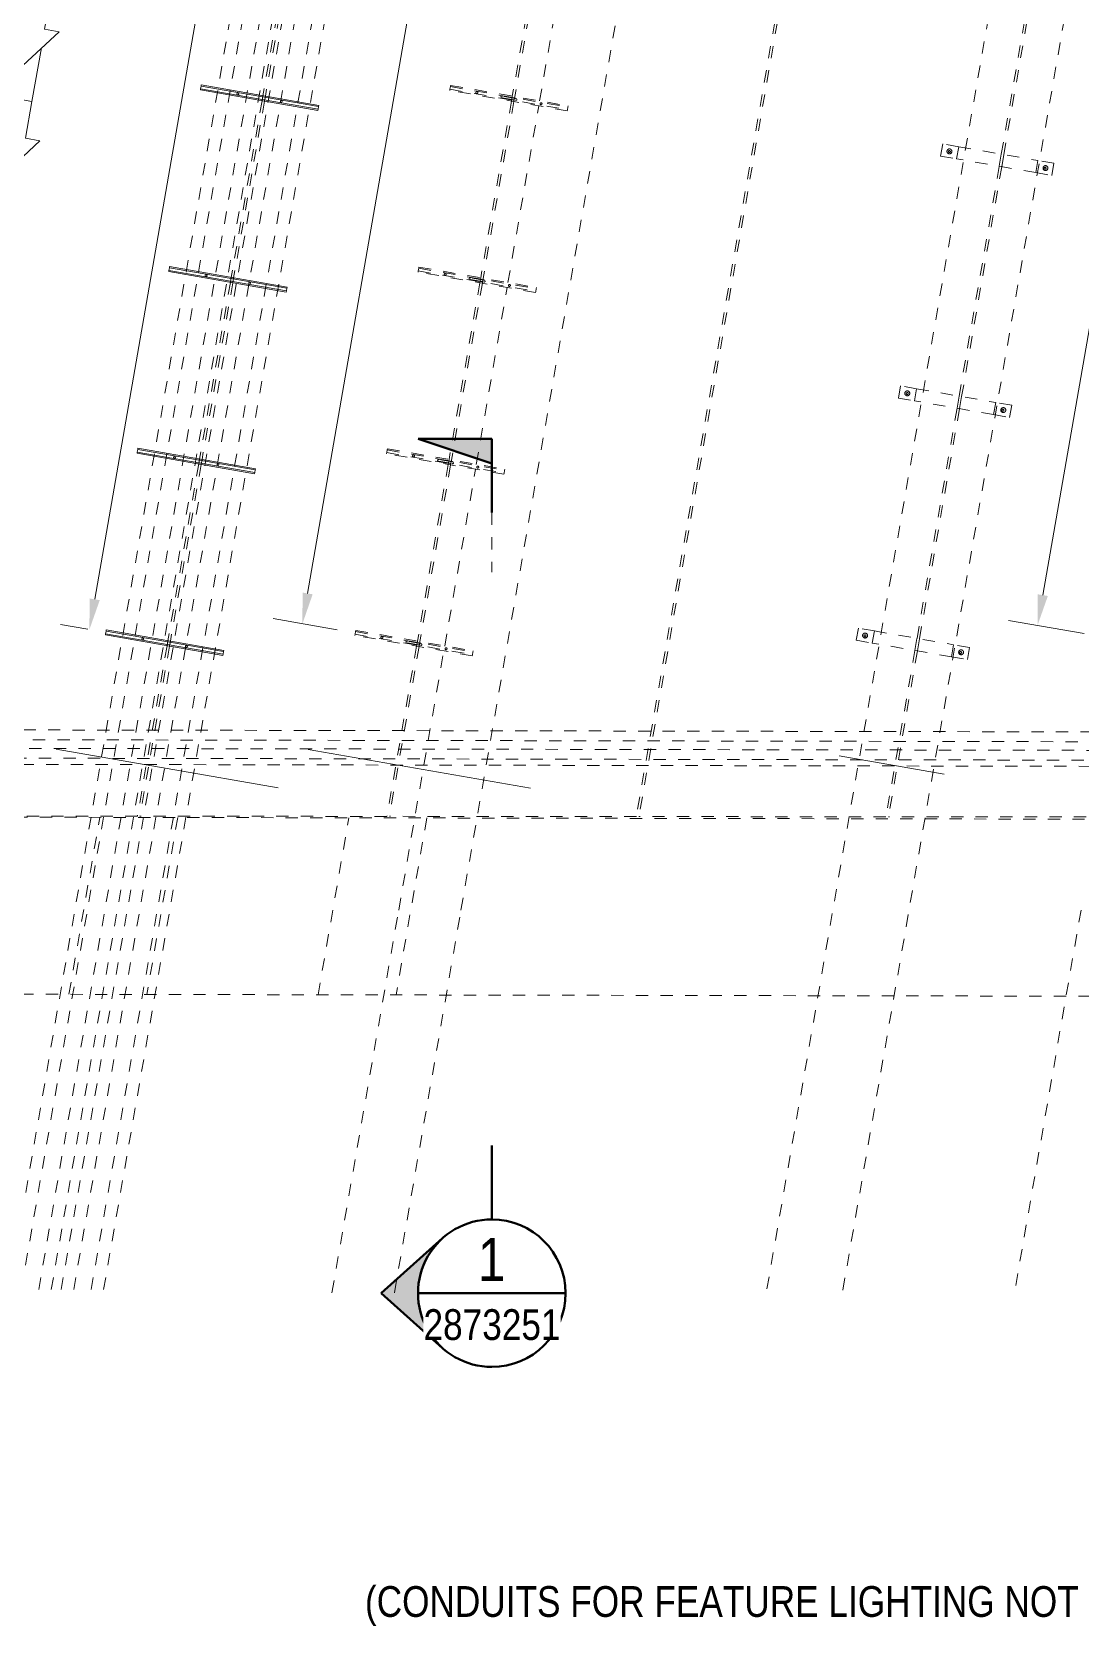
# Model space of a CAD drawing. Header units: metres. Extents: x 2 to 65, y 3 to 557.
# Drawn here: x 28.01 to 36.55, y 502.59 to 515.55 of the extents above; entities that cross this region are included whole.
import ezdxf

# ---------------------------------------------------------------- set-up
doc = ezdxf.new("R2010")
doc.units = ezdxf.units.M
for name, pattern in [('Dash - Tight', [0.0045, 0.003, -0.0015]), ('Dot_Section Line', [0.02, 0, -0.02]), ('JacobsDash', [0.0045, 0.003, -0.0015]), ('JacobsDoubleCenter', [0.0255, 0.015, -0.0015, 0.003, -0.0015, 0.003, -0.0015])]:
    doc.linetypes.add(name, pattern=pattern)
doc.layers.get('Defpoints').update_dxf_attribs({"color": 41})
for name, color, linetype, lineweight in [('A-ANNO-DIMS', 7, 'Continuous', 9), ('A-DETL', 7, 'Continuous', 13), ('A-GENM', 7, 'Continuous', 35), ('G-ANNO-TEXT', 7, 'Continuous', 9), ('S-BEAM', 7, 'Continuous', 50), ('S-BEAM-HDLN', 7, 'JacobsDash', 18)]:
    doc.layers.add(name, color=color, linetype=linetype, lineweight=lineweight)
doc.layers.add('G-ANNO-SYMB', color=7, linetype='Continuous', lineweight=35, true_color=0x0080ff)
doc.styles.add('Arial Narrow_4', font='ARIALN.TTF', dxfattribs={"height": 0.35})
doc.styles.add('Arial Narrow_5', font='ARIALN.TTF', dxfattribs={"height": 0.25})
doc.dimstyles.new('Dimension_Standard_O__mm__1', dxfattribs={"dimscale": 0.3048, "dimtxt": 0.255858, "dimasz": 0.82021, "dimexe": 0.787402, "dimexo": 0.492126, "dimgap": 0.492126, "dimtad": 1, "dimdec": 0, "dimlfac": 1000, "dimzin": 0, "dimdsep": 46, "dimtxsty": 'Arial Narrow_5', "dimsah": 1, "dimcen": 0.09, "dimaunit": 1, "dimadec": 4, "dimazin": 0, "dimtfac": 1, "dimtdec": 4, "dimtix": 1, "dimtmove": 0, "dimatfit": 3, "dimfxl": 1, "dimtvp": 1, "dimtfill": 1, "dimtolj": 1, "dimtzin": 0, "dimlwd": 18, "dimlwe": 18, "dimarcsym": 2})

# ---------------------------------------------------------------- blocks, each defined once
blk = doc.blocks.new('T2DPAA-T2D-C3S-SD-M2D-100010_250_dwg-40816791-DRG-2873251 - SERVICE SUPPORT GENERAL ARRANGEMENT PLAN')
at = {"color": 252, "lineweight": 18, "true_color": 0x888888}
blk.add_line((44.205, -605.486), (43.764, -605.523), dxfattribs=at)
at = {"color": 252, "lineweight": 18, "true_color": 0x888888, "flags": 128}
for points in [[(43.944, -605.324), (44.318, -604.989), (44.328, -605.108), (44.629, -605.082), (44.66, -605.447), (44.359, -605.472), (44.369, -605.591), (43.944, -605.324), (43.748, -605.341)], [(42.851, -605.418), (43.047, -605.401), (43.472, -605.668), (43.462, -605.549), (43.763, -605.523), (43.741, -605.259)]]:
    blk.add_lwpolyline(points, dxfattribs=at)
blk = doc.blocks.new('T2DPAA-T2D-PWC-SD-M2D-100001_ProposedDrainage_rvt-1-DRG-2873251 - SERVICE SUPPORT GENERAL ARRANGEMENT PLAN')
at = {"color": 252, "lineweight": 18, "true_color": 0x888888, "rotation": 75.11694444444437}
blk.add_blockref('T2DPAA-T2D-C3S-SD-M2D-100010_250_dwg-40816791-DRG-2873251 - SERVICE SUPPORT GENERAL ARRANGEMENT PLAN', (-1731.083, 628.219), dxfattribs=at)
blk = doc.blocks.new('T2DPAA-T2D-C3S-TF-XRF-100102_dwg-40805790-DRG-2873251 - SERVICE SUPPORT GENERAL ARRANGEMENT PLAN')
at = {"color": 1, "linetype": 'Dash - Tight', "lineweight": 18, "true_color": 0xff0000}
for p, q in [((22.235, -678.092), (64.228, -674.418)), ((28.76, -677.02), (30.213, -676.892)), ((27.266, -677.15), (28.719, -677.023)), ((25.771, -677.281), (27.225, -677.154)), ((24.277, -677.412), (25.73, -677.285)), ((22.105, -677.602), (24.236, -677.415)), ((18.957, -677.877), (22.105, -677.602)), ((19.088, -678.368), (22.235, -678.092)), ((23.531, -682.967), (20.383, -683.243))]:
    blk.add_line(p, q, dxfattribs=at)
blk = doc.blocks.new('T2DPAA-T2D-PWC-TF-M2D-100101_TrafficSigDesign_rvt-1-DRG-2873251 - SERVICE SUPPORT GENERAL ARRANGEMENT PLAN')
at = {"color": 1, "linetype": 'Dash - Tight', "lineweight": 18, "true_color": 0xff0000, "rotation": 75.11694444444437}
blk.add_blockref('T2DPAA-T2D-C3S-TF-XRF-100102_dwg-40805790-DRG-2873251 - SERVICE SUPPORT GENERAL ARRANGEMENT PLAN', (-1792.197, 661.088), dxfattribs=at)
blk = doc.blocks.new('11_GEN_BR08_Utilities_Support - 11_GEN_Type 12x100_Conduits-8989074-DRG-2873251 - SERVICE SUPPORT GENERAL ARRANGEMENT PLAN')
at = {"layer": 'A-GENM', "lineweight": 9}
for p, q in [((-0.485, 0.011), (-0.485, 0.0205)), ((-0.485, 0.0205), (0.485, 0.0205)), ((-0.485, -0.011), (-0.485, 0.011)), ((0.485, 0.011), (-0.485, 0.011)), ((0.485, 0.0205), (0.485, 0.011)), ((0.485, 0.011), (0.485, -0.011)), ((-0.485, -0.0205), (-0.485, -0.011)), ((0.485, -0.011), (-0.485, -0.011)), ((0.485, -0.0205), (-0.485, -0.0205)), ((0.485, -0.011), (0.485, -0.0205))]:
    blk.add_line(p, q, dxfattribs=at)
for centre, start, end in [((-0.18, 0), 90, 270), ((-0.18, 0), 270, 90), ((0.18, 0), 90, 270), ((0.18, 0), 270, 90)]:
    blk.add_arc(centre, 0.008, start, end, dxfattribs=at)
blk = doc.blocks.new('11_GEN_BR08_Type 3 Conduits_Support - 11_GEN_8x80 COMMS-8947994-DRG-2873251 - SERVICE SUPPORT GENERAL ARRANGEMENT PLAN')
at = {"layer": 'A-GENM', "linetype": 'JacobsDash', "lineweight": 9}
for p, q in [((-0.485, 0.011), (-0.485, 0.02)), ((-0.485, 0.02), (0.485, 0.02)), ((-0.485, -0.011), (-0.485, 0.011)), ((0.485, 0.011), (-0.485, 0.011)), ((0.485, 0.02), (0.485, 0.011)), ((0.485, 0.011), (0.485, -0.011)), ((-0.485, -0.021), (-0.485, -0.011)), ((0.485, -0.011), (-0.485, -0.011)), ((0.485, -0.021), (-0.485, -0.021)), ((0.485, -0.011), (0.485, -0.021))]:
    blk.add_line(p, q, dxfattribs=at)
at = {"layer": 'A-GENM', "linetype": 'JacobsDash', "lineweight": 9, "flags": 128}
for points in [[(0.058, 0.008), (0.058, 0.008), (0.058, 0.008), (0.058, 0.008), (0.057, 0.008), (0.057, 0.008), (0.056, 0.008), (0.056, 0.008), (0.055, 0.008), (0.054, 0.008), (0.053, 0.008), (0.052, 0.008), (0.051, 0.008), (0.05, 0.008), (0.049, 0.008), (0.048, 0.008), (0.047, 0.008), (0.045, 0.008), (0.044, 0.008), (0.042, 0.008), (0.04, 0.008), (0.039, 0.008), (0.037, 0.008), (0.035, 0.008), (0.033, 0.008), (0.031, 0.008), (0.029, 0.008), (0.027, 0.008), (0.025, 0.008), (0.023, 0.008), (0.021, 0.008), (0.019, 0.008), (0.017, 0.008), (0.014, 0.008), (0.012, 0.008), (0.01, 0.008), (0.008, 0.008), (0.005, 0.008), (0.003, 0.008), (0.001, 0.008), (-0.002, 0.008), (-0.004, 0.008), (-0.006, 0.008), (-0.009, 0.008), (-0.011, 0.008), (-0.013, 0.008), (-0.015, 0.008), (-0.018, 0.008), (-0.02, 0.008), (-0.022, 0.008), (-0.024, 0.008), (-0.026, 0.008), (-0.028, 0.008), (-0.03, 0.008), (-0.032, 0.008), (-0.034, 0.008), (-0.036, 0.008), (-0.038, 0.008), (-0.04, 0.008), (-0.041, 0.008), (-0.043, 0.008), (-0.044, 0.008), (-0.046, 0.008), (-0.047, 0.008), (-0.048, 0.008), (-0.05, 0.008), (-0.051, 0.008), (-0.052, 0.008), (-0.053, 0.008), (-0.054, 0.008), (-0.055, 0.008), (-0.055, 0.008), (-0.056, 0.008), (-0.057, 0.008), (-0.057, 0.008), (-0.057, 0.008), (-0.058, 0.008), (-0.058, 0.008), (-0.058, 0.008), (-0.058, 0.008)], [(-0.058, -0.008), (-0.058, -0.008), (-0.058, -0.008), (-0.058, -0.008), (-0.057, -0.008), (-0.057, -0.008), (-0.056, -0.008), (-0.056, -0.008), (-0.055, -0.008), (-0.054, -0.008), (-0.053, -0.008), (-0.052, -0.008), (-0.051, -0.008), (-0.05, -0.008), (-0.049, -0.008), (-0.048, -0.008), (-0.047, -0.008), (-0.045, -0.008), (-0.044, -0.008), (-0.042, -0.008), (-0.04, -0.008), (-0.039, -0.008), (-0.037, -0.008), (-0.035, -0.008), (-0.033, -0.008), (-0.031, -0.008), (-0.029, -0.008), (-0.027, -0.008), (-0.025, -0.008), (-0.023, -0.008), (-0.021, -0.008), (-0.019, -0.008), (-0.017, -0.008), (-0.014, -0.008), (-0.012, -0.008), (-0.01, -0.008), (-0.008, -0.008), (-0.005, -0.008), (-0.003, -0.008), (-0.001, -0.008), (0.002, -0.008), (0.004, -0.008), (0.006, -0.008), (0.009, -0.008), (0.011, -0.008), (0.013, -0.008), (0.015, -0.008), (0.018, -0.008), (0.02, -0.008), (0.022, -0.008), (0.024, -0.008), (0.026, -0.008), (0.028, -0.008), (0.03, -0.008), (0.032, -0.008), (0.034, -0.008), (0.036, -0.008), (0.038, -0.008), (0.04, -0.008), (0.041, -0.008), (0.043, -0.008), (0.044, -0.008), (0.046, -0.008), (0.047, -0.008), (0.048, -0.008), (0.05, -0.008), (0.051, -0.008), (0.052, -0.008), (0.053, -0.008), (0.054, -0.008), (0.055, -0.008), (0.055, -0.008), (0.056, -0.008), (0.057, -0.008), (0.057, -0.008), (0.057, -0.008), (0.058, -0.008), (0.058, -0.008), (0.058, -0.008), (0.058, -0.008)]]:
    blk.add_lwpolyline(points, dxfattribs=at)
at = {"layer": 'A-GENM', "linetype": 'JacobsDash', "lineweight": 9}
for centre, start, end in [((-0.265, 0), 90, 270), ((-0.265, 0), 270, 90), ((-0.058, 0), 150, 180), ((-0.058, 0), 77.0593, 120), ((0.058, 0), 60, 117.7242), ((0.058, 0), 0, 30), ((0.058, 0), 330, 360), ((0.265, 0), 90, 270), ((0.265, 0), 270, 90), ((-0.058, 0), 180, 210), ((-0.058, 0), 240, 282.9407), ((0.058, 0), 242.2758, 300)]:
    blk.add_arc(centre, 0.008, start, end, dxfattribs=at)
blk = doc.blocks.new('11_GEN_559od Pipe_Support - 11_GEN_610 drain pipe COMMS-9352295-DRG-2873251 - SERVICE SUPPORT GENERAL ARRANGEMENT PLAN')
at = {"layer": 'A-GENM', "linetype": 'JacobsDash', "lineweight": 9}
for p, q in [((-0.459, -0.052), (-0.459, 0.048)), ((-0.327, 0.048), (-0.459, 0.048)), ((-0.327, 0.048), (0.327, 0.048)), ((-0.327, 0.048), (-0.327, -0.052)), ((0.327, -0.052), (0.327, 0.048)), ((0.459, 0.048), (0.327, 0.048)), ((0.459, 0.048), (0.459, -0.052)), ((-0.459, -0.052), (-0.327, -0.052)), ((0.327, -0.052), (-0.327, -0.052)), ((0.327, -0.052), (0.459, -0.052))]:
    blk.add_line(p, q, dxfattribs=at)
for centre, radius, start, end in [((-0.398, -0.002), 0.02, 90, 270), ((-0.395, 0), 0.008, 90, 270), ((-0.398, -0.002), 0.02, 270, 90), ((-0.395, 0), 0.008, 270, 90), ((0.395, -0.002), 0.02, 90, 270), ((0.395, 0), 0.008, 90, 270), ((0.395, -0.002), 0.02, 270, 90), ((0.395, 0), 0.008, 270, 90)]:
    blk.add_arc(centre, radius, start, end, dxfattribs=at)
blk = doc.blocks.new('06_SFR_GCT_Girder_SuperT_BR08Edge_CS - Super T - 1815-6269499-DRG-2873251 - SERVICE SUPPORT GENERAL ARRANGEMENT PLAN')
at = {"layer": 'S-BEAM', "color": 252, "linetype": 'JacobsDash', "lineweight": 9, "true_color": 0x888888}
for p, q in [((-1126.401, 516.426), (-1126.727, 514.556)), ((-1126.744, 514.458), (-1127.07, 512.588)), ((-1127.087, 512.49), (-1127.413, 510.618)), ((-1127.43, 510.519), (-1127.665, 509.17)), ((-1125.656, 509.168), (-1127.665, 509.17))]:
    blk.add_line(p, q, dxfattribs=at)
at = {"layer": 'S-BEAM-HDLN', "color": 252, "lineweight": 9, "true_color": 0x888888}
for p, q in [((-1126.727, 514.556), (-1126.744, 514.458)), ((-1127.07, 512.588), (-1127.087, 512.49)), ((-1127.413, 510.618), (-1127.43, 510.519))]:
    blk.add_line(p, q, dxfattribs=at)
blk = doc.blocks.new('06_SFR_GCT_Girder_SuperT_BR08Edge_CS - Super T - 1815-6268857-DRG-2873251 - SERVICE SUPPORT GENERAL ARRANGEMENT PLAN')
at = {"layer": 'S-BEAM', "color": 252, "linetype": 'JacobsDash', "lineweight": 9, "true_color": 0x888888}
for p, q in [((-1123.523, 544.6), (-1129.695, 509.172)), ((-1126.421, 516.43), (-1126.747, 514.56)), ((-1126.764, 514.461), (-1127.09, 512.592)), ((-1127.107, 512.493), (-1127.433, 510.621)), ((-1127.45, 510.523), (-1127.686, 509.17)), ((-1127.686, 509.17), (-1129.695, 509.172))]:
    blk.add_line(p, q, dxfattribs=at)
at = {"layer": 'S-BEAM-HDLN', "color": 252, "lineweight": 9, "true_color": 0x888888}
for p, q in [((-1126.747, 514.56), (-1126.764, 514.461)), ((-1127.09, 512.591), (-1127.107, 512.493)), ((-1127.433, 510.621), (-1127.45, 510.523))]:
    blk.add_line(p, q, dxfattribs=at)
blk = doc.blocks.new('06_SFR_GCT_Girder_SuperT_BR08Edge_CS - Super T - 1815-6267993-DRG-2873251 - SERVICE SUPPORT GENERAL ARRANGEMENT PLAN')
at = {"layer": 'S-BEAM', "color": 252, "linetype": 'JacobsDash', "lineweight": 9, "true_color": 0x888888}
for p, q in [((-1123.543, 544.6), (-1129.716, 509.172)), ((-1130.454, 516.465), (-1130.705, 515.028)), ((-1130.712, 514.988), (-1130.962, 513.55)), ((-1130.969, 513.51), (-1131.22, 512.072)), ((-1131.227, 512.032), (-1131.477, 510.595)), ((-1131.484, 510.554), (-1131.725, 509.174)), ((-1129.716, 509.172), (-1131.725, 509.174))]:
    blk.add_line(p, q, dxfattribs=at)
at = {"layer": 'S-BEAM-HDLN', "color": 252, "lineweight": 9, "true_color": 0x888888}
for p, q in [((-1130.705, 515.028), (-1130.712, 514.988)), ((-1130.962, 513.55), (-1130.969, 513.51)), ((-1131.22, 512.072), (-1131.227, 512.032)), ((-1131.477, 510.595), (-1131.484, 510.554))]:
    blk.add_line(p, q, dxfattribs=at)
blk = doc.blocks.new('06_SFR_GCT_Girder_SuperT_BR08Edge_CS - Super T - 1815-6267463-DRG-2873251 - SERVICE SUPPORT GENERAL ARRANGEMENT PLAN')
at = {"layer": 'S-BEAM', "color": 252, "linetype": 'JacobsDash', "lineweight": 9, "true_color": 0x888888}
for p, q in [((-1132.484, 516.469), (-1132.734, 515.032)), ((-1130.475, 516.469), (-1130.725, 515.031)), ((-1132.741, 514.992), (-1132.992, 513.554)), ((-1130.732, 514.991), (-1130.982, 513.554)), ((-1132.999, 513.514), (-1133.249, 512.076)), ((-1130.989, 513.513), (-1131.24, 512.076)), ((-1133.256, 512.036), (-1133.507, 510.599)), ((-1131.247, 512.036), (-1131.497, 510.598)), ((-1133.514, 510.558), (-1133.755, 509.176)), ((-1131.504, 510.558), (-1131.745, 509.173)), ((-1131.745, 509.173), (-1133.755, 509.176))]:
    blk.add_line(p, q, dxfattribs=at)
at = {"layer": 'S-BEAM-HDLN', "color": 252, "lineweight": 9, "true_color": 0x888888}
for p, q in [((-1132.734, 515.032), (-1132.741, 514.992)), ((-1130.725, 515.031), (-1130.732, 514.991)), ((-1132.992, 513.554), (-1132.999, 513.514)), ((-1130.982, 513.554), (-1130.989, 513.513)), ((-1133.249, 512.076), (-1133.256, 512.036)), ((-1131.24, 512.076), (-1131.247, 512.036)), ((-1133.507, 510.599), (-1133.514, 510.558)), ((-1131.497, 510.598), (-1131.504, 510.558))]:
    blk.add_line(p, q, dxfattribs=at)
blk = doc.blocks.new('06_SFR_GCT_Girder_SuperT_BR08Edge_CS - Super T - 1815-6267083-DRG-2873251 - SERVICE SUPPORT GENERAL ARRANGEMENT PLAN')
at = {"layer": 'S-BEAM', "color": 252, "linetype": 'JacobsDash', "lineweight": 9, "true_color": 0x888888}
for p, q in [((-1132.504, 516.473), (-1132.754, 515.035)), ((-1132.761, 514.995), (-1133.012, 513.558)), ((-1133.019, 513.517), (-1133.269, 512.08)), ((-1133.276, 512.04), (-1133.527, 510.602)), ((-1133.534, 510.562), (-1133.775, 509.175)), ((-1133.775, 509.175), (-1135.784, 509.178))]:
    blk.add_line(p, q, dxfattribs=at)
at = {"layer": 'S-BEAM-HDLN', "color": 252, "lineweight": 9, "true_color": 0x888888}
for p, q in [((-1132.754, 515.035), (-1132.761, 514.995)), ((-1133.012, 513.558), (-1133.019, 513.517)), ((-1133.269, 512.08), (-1133.276, 512.04)), ((-1133.527, 510.602), (-1133.534, 510.562))]:
    blk.add_line(p, q, dxfattribs=at)
blk = doc.blocks.new('Section - sectionTail-4870194-DRG-2873251 - SERVICE SUPPORT GENERAL ARRANGEMENT PLAN')
at = {"layer": 'G-ANNO-SYMB', "lineweight": 9}
blk.add_hatch(color=7, dxfattribs=at).paths.add_polyline_path([(-0.006, 0.006), (-0.004, 0), (-0.006, 0)])
at = {"layer": 'G-ANNO-SYMB', "color": 7, "lineweight": 50}
for p, q in [((-0.006, 0.006), (-0.006, 0)), ((-0.004, 0), (-0.006, 0.006)), ((-0.006, 0), (-0.004, 0)), ((-0.006, 0), (0, 0))]:
    blk.add_line(p, q, dxfattribs=at)
blk = doc.blocks.new('Section - SectionHead-4898858-DRG-2873251 - SERVICE SUPPORT GENERAL ARRANGEMENT PLAN')
at = {"layer": 'G-ANNO-SYMB', "lineweight": 9}
h = blk.add_hatch(color=7, dxfattribs=at)
edge = h.paths.add_edge_path()
edge.add_line((-0.002, 0.009), (0.00247, 0.004))
edge.add_arc((-0.002, 0), 0.006, 41.8277, 138.1723)
edge.add_line((-0.00647, 0.004), (-0.002, 0.009))
at = {"layer": 'G-ANNO-SYMB', "color": 7, "lineweight": 50}
for p, q in [((-0.002, 0.009), (-0.00647, 0.004)), ((0.00247, 0.004), (-0.002, 0.009)), ((0.004, 0), (0.01, 0))]:
    blk.add_line(p, q, dxfattribs=at)
for start, end in [(360, 180), (180, 360)]:
    blk.add_arc((-0.002, 0), 0.006, start, end, dxfattribs=at)
blk = doc.blocks.new('DIMBLOCK15-DRG-2873251 - SERVICE SUPPORT GENERAL ARRANGEMENT PLAN')
at = {"layer": 'A-ANNO-DIMS', "color": 0, "lineweight": 18, "transparency": 16777216}
for p, q in [((34.147, 543.299), (33.925, 543.337)), ((34.119, 543.05), (28.524, 510.939)), ((28.467, 510.695), (28.245, 510.734))]:
    blk.add_line(p, q, dxfattribs=at)
at = {"layer": 'A-ANNO-DIMS', "color": 0, "transparency": 16777216}
for points in [[(34.078, 543.057), (34.16, 543.043), (34.162, 543.296)], [(28.483, 510.946), (28.565, 510.932), (28.481, 510.693)]]:
    blk.add_solid(points, dxfattribs=at)
at = {"layer": 'Defpoints', "color": 0, "transparency": 16777216}
for p in [(34.295, 543.273), (28.481, 510.693), (28.615, 510.669)]:
    blk.add_point(p, dxfattribs=at)
at = {"layer": 'A-ANNO-DIMS', "color": 0, "lineweight": 18, "transparency": 16777216, "insert": (31.046, 527.042), "char_height": 0.25, "width": 2.63655, "attachment_point": 5, "rotation": 80.1173, "style": 'Arial Narrow_5', "bg_fill": 3, "box_fill_scale": 1.1, "bg_fill_color": 256, "bg_fill_true_color": 13158600, "bg_fill_transparency": 0}
blk.add_mtext('\\A1;1500 MAX CTRS', dxfattribs=at)
blk = doc.blocks.new('DIMBLOCK16-DRG-2873251 - SERVICE SUPPORT GENERAL ARRANGEMENT PLAN')
at = {"layer": 'A-ANNO-DIMS', "color": 0, "lineweight": 18, "transparency": 16777216}
for p, q in [((36.179, 543.313), (35.66, 543.404)), ((35.854, 543.116), (30.256, 510.987)), ((30.496, 510.691), (29.977, 510.782))]:
    blk.add_line(p, q, dxfattribs=at)
at = {"layer": 'A-ANNO-DIMS', "color": 0, "transparency": 16777216}
for points in [[(35.813, 543.123), (35.895, 543.109), (35.897, 543.363)], [(30.215, 510.994), (30.297, 510.98), (30.214, 510.74)]]:
    blk.add_solid(points, dxfattribs=at)
at = {"layer": 'Defpoints', "color": 0, "transparency": 16777216}
for p in [(36.327, 543.288), (30.214, 510.74), (30.644, 510.665)]:
    blk.add_point(p, dxfattribs=at)
at = {"layer": 'A-ANNO-DIMS', "color": 0, "lineweight": 18, "transparency": 16777216, "insert": (32.78, 527.099), "char_height": 0.25, "width": 2.63655, "attachment_point": 5, "rotation": 80.1173, "style": 'Arial Narrow_5', "bg_fill": 3, "box_fill_scale": 1.1, "bg_fill_color": 256, "bg_fill_true_color": 13158600, "bg_fill_transparency": 0}
blk.add_mtext('\\A1;1500 MAX CTRS', dxfattribs=at)
blk = doc.blocks.new('DIMBLOCK24-DRG-2873251 - SERVICE SUPPORT GENERAL ARRANGEMENT PLAN')
at = {"layer": 'A-ANNO-DIMS', "color": 0, "lineweight": 18, "transparency": 16777216}
for p, q in [((39.055, 524.901), (38.439, 525.009)), ((36.237, 510.973), (38.632, 524.721)), ((36.574, 510.661), (35.958, 510.768))]:
    blk.add_line(p, q, dxfattribs=at)
at = {"layer": 'A-ANNO-DIMS', "color": 0, "transparency": 16777216}
for points in [[(38.591, 524.728), (38.674, 524.714), (38.675, 524.967)], [(36.196, 510.98), (36.278, 510.966), (36.194, 510.727)]]:
    blk.add_solid(points, dxfattribs=at)
at = {"layer": 'Defpoints', "color": 0, "transparency": 16777216}
for p in [(38.675, 524.967), (39.203, 524.876), (36.722, 510.635)]:
    blk.add_point(p, dxfattribs=at)
at = {"layer": 'A-ANNO-DIMS', "color": 0, "lineweight": 18, "transparency": 16777216, "insert": (37.16, 517.895), "char_height": 0.25, "width": 2.63655, "attachment_point": 5, "rotation": 80.1173, "style": 'Arial Narrow_5', "bg_fill": 3, "box_fill_scale": 1.1, "bg_fill_color": 256, "bg_fill_true_color": 13158600, "bg_fill_transparency": 0}
blk.add_mtext('\\A1;1500 MAX CTRS', dxfattribs=at)
blk = doc.blocks.new('DIMBLOCK27-DRG-2873251 - SERVICE SUPPORT GENERAL ARRANGEMENT PLAN')
at = {"layer": 'A-ANNO-DIMS', "color": 0, "lineweight": 18, "transparency": 16777216}
for p, q in [((28.341, 520.697), (27.351, 520.873)), ((25.849, 511.06), (27.543, 520.585)), ((26.559, 510.679), (25.569, 510.855))]:
    blk.add_line(p, q, dxfattribs=at)
at = {"layer": 'A-ANNO-DIMS', "color": 0, "transparency": 16777216}
for points in [[(27.502, 520.592), (27.584, 520.577), (27.587, 520.831)], [(25.808, 511.067), (25.89, 511.052), (25.806, 510.813)]]:
    blk.add_solid(points, dxfattribs=at)
at = {"layer": 'Defpoints', "color": 0, "transparency": 16777216}
for p in [(27.587, 520.831), (28.488, 520.671), (26.707, 510.653)]:
    blk.add_point(p, dxfattribs=at)
at = {"layer": 'A-ANNO-DIMS', "color": 0, "lineweight": 18, "transparency": 16777216, "insert": (26.421, 515.871), "char_height": 0.25, "width": 2.63655, "attachment_point": 5, "rotation": 79.9168, "style": 'Arial Narrow_5', "bg_fill": 3, "box_fill_scale": 1.1, "bg_fill_color": 256, "bg_fill_true_color": 13158600, "bg_fill_transparency": 0}
blk.add_mtext('\\A1;1500 MAX CTRS', dxfattribs=at)

msp = doc.modelspace()

# ---------------------------------------------------------------- linework, layer by layer
at = {"layer": 'A-DETL', "color": 16, "linetype": 'JacobsDoubleCenter', "lineweight": 9, "true_color": 0x7f0000}
for p, q in [((35.051, 546.8005), (27.8206, 505.2986)), ((35.1525, 546.8005), (27.9221, 505.2986)), ((35.2946, 546.8005), (28.0643, 505.2986)), ((35.3961, 546.8005), (28.1658, 505.2986)), ((35.4773, 546.8005), (28.247, 505.2986)), ((35.5788, 546.8005), (28.3485, 505.2986)), ((35.7209, 546.8005), (28.4906, 505.2986)), ((35.8224, 546.8005), (28.5921, 505.2986))]:
    msp.add_line(p, q, dxfattribs=at)
at = {"layer": 'A-DETL', "color": 164, "linetype": 'JacobsDash', "lineweight": 9, "true_color": 0x002699}
for p, q in [((41.2184, 546.8057), (33.9871, 505.2986)), ((41.8358, 546.7954), (34.6063, 505.2986))]:
    msp.add_line(p, q, dxfattribs=at)
at = {"layer": 'A-DETL', "color": 1, "linetype": 'JacobsDash', "true_color": 0xff0000}
for p, q in [((49.1216, 509.7572), (23.0129, 509.806)), ((49.0442, 509.8374), (23.108, 509.8858)), ((49.3694, 509.6068), (22.6824, 509.6566)), ((49.292, 509.6869), (22.7775, 509.7364))]:
    msp.add_line(p, q, dxfattribs=at)
at = {"layer": 'A-DETL', "color": 7, "lineweight": 9, "true_color": 0xffffff}
for p, q in [((30.0179, 509.4061), (28.2102, 509.721)), ((32.068, 509.4023), (30.2604, 509.7172)), ((35.4357, 509.5169), (34.5816, 509.6657))]:
    msp.add_line(p, q, dxfattribs=at)
at = {"layer": 'G-ANNO-SYMB', "color": 7, "linetype": 'Dot_Section Line', "lineweight": 9, "true_color": 0xffffff}
msp.add_line((31.7544, 511.6441), (31.7544, 511.1596), dxfattribs=at)
at = {"layer": 'G-ANNO-SYMB', "color": 7, "lineweight": 50}
msp.add_line((31.1544, 505.295), (32.3544, 505.295), dxfattribs=at)
at = {"layer": 'S-BEAM', "color": 252, "linetype": 'JacobsDash', "lineweight": 9, "true_color": 0x888888}
for p, q in [((37.2301, 509.5794), (20.4793, 509.6107)), ((20.4774, 509.1807), (37.2293, 509.1494)), ((28.3146, 507.7261), (28.5654, 509.1656)), ((29.1996, 509.1644), (28.9488, 507.7249)), ((30.3413, 507.7223), (30.5921, 509.1618)), ((31.2263, 509.1606), (30.9755, 507.7211)), ((37.2266, 507.7094), (20.4748, 507.7407))]:
    msp.add_line(p, q, dxfattribs=at)

# ---------------------------------------------------------------- block references
at = {"lineweight": 5}
msp.add_blockref('T2DPAA-T2D-PWC-TF-M2D-100101_TrafficSigDesign_rvt-1-DRG-2873251 - SERVICE SUPPORT GENERAL ARRANGEMENT PLAN', (1162.6465, 0), dxfattribs=at)
at = {"color": 252, "lineweight": 5, "true_color": 0x888888}
msp.add_blockref('T2DPAA-T2D-PWC-SD-M2D-100001_ProposedDrainage_rvt-1-DRG-2873251 - SERVICE SUPPORT GENERAL ARRANGEMENT PLAN', (1162.6465, 0), dxfattribs=at)
at = {"layer": 'A-GENM', "lineweight": 9, "rotation": 170.1172754219587}
for p in [(29.8649, 515.0194), (29.6074, 513.5416), (29.35, 512.0639), (29.0925, 510.5862)]:
    msp.add_blockref('11_GEN_BR08_Utilities_Support - 11_GEN_Type 12x100_Conduits-8989074-DRG-2873251 - SERVICE SUPPORT GENERAL ARRANGEMENT PLAN', p, dxfattribs=at)
at = {"layer": 'A-GENM', "linetype": 'JacobsDash', "lineweight": 9, "rotation": 170.1172754219587}
for name, p in [('11_GEN_BR08_Type 3 Conduits_Support - 11_GEN_8x80 COMMS-8947994-DRG-2873251 - SERVICE SUPPORT GENERAL ARRANGEMENT PLAN', (31.8939, 515.0155)), ('11_GEN_559od Pipe_Support - 11_GEN_610 drain pipe COMMS-9352295-DRG-2873251 - SERVICE SUPPORT GENERAL ARRANGEMENT PLAN', (35.8661, 514.5131)), ('11_GEN_BR08_Type 3 Conduits_Support - 11_GEN_8x80 COMMS-8947994-DRG-2873251 - SERVICE SUPPORT GENERAL ARRANGEMENT PLAN', (31.6364, 513.5377)), ('11_GEN_559od Pipe_Support - 11_GEN_610 drain pipe COMMS-9352295-DRG-2873251 - SERVICE SUPPORT GENERAL ARRANGEMENT PLAN', (35.5232, 512.5448)), ('11_GEN_BR08_Type 3 Conduits_Support - 11_GEN_8x80 COMMS-8947994-DRG-2873251 - SERVICE SUPPORT GENERAL ARRANGEMENT PLAN', (31.379, 512.06)), ('11_GEN_BR08_Type 3 Conduits_Support - 11_GEN_8x80 COMMS-8947994-DRG-2873251 - SERVICE SUPPORT GENERAL ARRANGEMENT PLAN', (31.1215, 510.5823)), ('11_GEN_559od Pipe_Support - 11_GEN_610 drain pipe COMMS-9352295-DRG-2873251 - SERVICE SUPPORT GENERAL ARRANGEMENT PLAN', (35.1799, 510.5745))]:
    msp.add_blockref(name, p, dxfattribs=at)
at = {"layer": 'G-ANNO-SYMB', "color": 7, "lineweight": 50, "extrusion": (0, 0, -1), "xscale": 99.99999999999994, "yscale": 99.99999999999994, "zscale": 99.99999999999994, "rotation": 270.0000000000012}
msp.add_blockref('Section - sectionTail-4870194-DRG-2873251 - SERVICE SUPPORT GENERAL ARRANGEMENT PLAN', (-31.7544, 511.6441), dxfattribs=at)
at = {"layer": 'G-ANNO-SYMB', "color": 7, "lineweight": 50, "xscale": 99.99999999999994, "yscale": 99.99999999999994, "zscale": 99.99999999999994, "rotation": 89.99999999999866}
msp.add_blockref('Section - SectionHead-4898858-DRG-2873251 - SERVICE SUPPORT GENERAL ARRANGEMENT PLAN', (31.7544, 505.495), dxfattribs=at)
at = {"layer": 'S-BEAM-HDLN', "color": 252, "lineweight": 9, "true_color": 0x888888}
for name in ['06_SFR_GCT_Girder_SuperT_BR08Edge_CS - Super T - 1815-6267083-DRG-2873251 - SERVICE SUPPORT GENERAL ARRANGEMENT PLAN', '06_SFR_GCT_Girder_SuperT_BR08Edge_CS - Super T - 1815-6267463-DRG-2873251 - SERVICE SUPPORT GENERAL ARRANGEMENT PLAN', '06_SFR_GCT_Girder_SuperT_BR08Edge_CS - Super T - 1815-6267993-DRG-2873251 - SERVICE SUPPORT GENERAL ARRANGEMENT PLAN', '06_SFR_GCT_Girder_SuperT_BR08Edge_CS - Super T - 1815-6268857-DRG-2873251 - SERVICE SUPPORT GENERAL ARRANGEMENT PLAN', '06_SFR_GCT_Girder_SuperT_BR08Edge_CS - Super T - 1815-6269499-DRG-2873251 - SERVICE SUPPORT GENERAL ARRANGEMENT PLAN']:
    msp.add_blockref(name, (1162.6465, 0), dxfattribs=at)

# ---------------------------------------------------------------- next in the draw order: texts
at = {"layer": 'G-ANNO-SYMB', "color": 7, "lineweight": 9, "insert": (31.6418, 505.7447), "char_height": 0.35, "attachment_point": 1, "style": 'Arial Narrow_4', "bg_fill": 3, "box_fill_scale": 1, "bg_fill_color": 256, "bg_fill_transparency": 0}
msp.add_mtext('1', dxfattribs=at)
at = {"layer": 'G-ANNO-SYMB', "color": 7, "lineweight": 9, "insert": (31.1988, 505.1646), "char_height": 0.25, "attachment_point": 1, "style": 'Arial Narrow_5', "bg_fill": 3, "box_fill_scale": 1, "bg_fill_color": 256, "bg_fill_true_color": 13158600, "bg_fill_transparency": 0}
msp.add_mtext('2873251', dxfattribs=at)
at = {"layer": 'G-ANNO-TEXT', "insert": (30.7229, 502.9121), "char_height": 0.25, "attachment_point": 1, "style": 'Arial Narrow_5', "bg_fill": 3, "box_fill_scale": 1, "bg_fill_color": 256, "bg_fill_true_color": 13158600, "bg_fill_transparency": 0}
msp.add_mtext('(CONDUITS FOR FEATURE LIGHTING NOT SHOWN)', dxfattribs=at)

# ---------------------------------------------------------------- next in the draw order: dimensions: what is measured, and where the dimension line sits
at = {"layer": 'A-ANNO-DIMS', "lineweight": 18}
dim = msp.add_linear_dim(base=(28.4815, 510.6926), p1=(34.2948, 543.2728), p2=(28.6147, 510.6694), angle=80.11728, text='1500 MAX CTRS', dimstyle='Dimension_Standard_O__mm__1', override={"dimpost": '<>', "dimfxl": 33.094464}, dxfattribs=at)
dim.commit()
dim.dimension.update_dxf_attribs({"geometry": 'DIMBLOCK15-DRG-2873251 - SERVICE SUPPORT GENERAL ARRANGEMENT PLAN', "text_midpoint": (31.0463, 527.0422)})

# ---------------------------------------------------------------- next in the draw order: dimensions: what is measured, and where the dimension line sits
for base, p1, p2, angle, override, picture, middle in [((30.2135, 510.7404), (36.3271, 543.2876), (30.6437, 510.6655), 80.11728, {"dimpost": '<>', "dimfxl": 33.113507}, 'DIMBLOCK16-DRG-2873251 - SERVICE SUPPORT GENERAL ARRANGEMENT PLAN', (32.78, 527.0995)), ((27.587, 520.8309), (26.707, 510.6531), (28.4883, 520.6706), 79.91685, {"dimpost": '<>', "dimfxl": 10.174664}, 'DIMBLOCK27-DRG-2873251 - SERVICE SUPPORT GENERAL ARRANGEMENT PLAN', (26.4213, 515.871))]:
    dim = msp.add_linear_dim(base=base, p1=p1, p2=p2, angle=angle, text='1500 MAX CTRS', dimstyle='Dimension_Standard_O__mm__1', override=override, dxfattribs=at)
    dim.commit()
    dim.dimension.update_dxf_attribs({"geometry": picture, "text_midpoint": middle})

# ---------------------------------------------------------------- next in the draw order: dimensions: what is measured, and where the dimension line sits
dim = msp.add_linear_dim(base=(38.6754, 524.9674), p1=(36.7216, 510.635), p2=(39.2025, 524.8755), angle=80.11728, text='1500 MAX CTRS', dimstyle='Dimension_Standard_O__mm__1', override={"dimpost": '<>', "dimfxl": 14.455031}, dxfattribs=at)
dim.commit()
dim.dimension.update_dxf_attribs({"geometry": 'DIMBLOCK24-DRG-2873251 - SERVICE SUPPORT GENERAL ARRANGEMENT PLAN', "text_midpoint": (37.1597, 517.895)})

doc.saveas('drawing.dxf')
